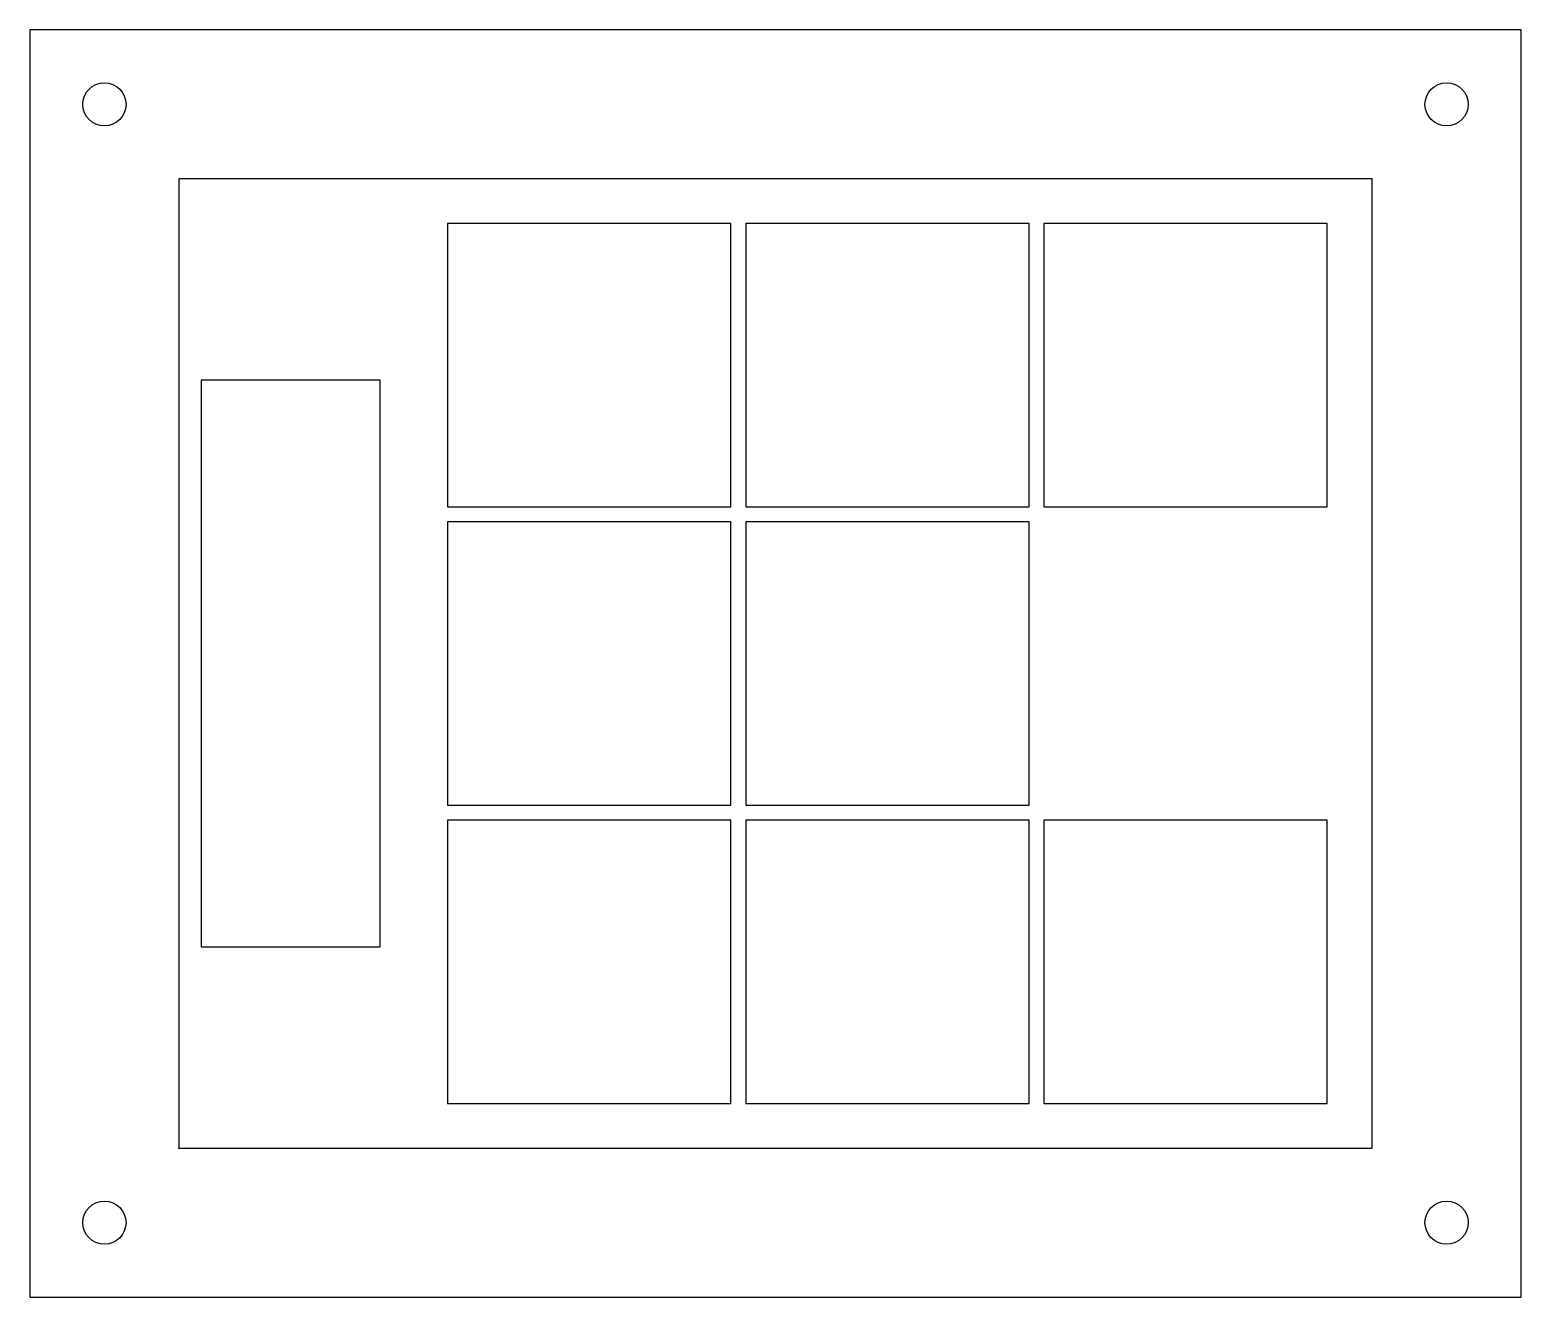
# Model space of a CAD drawing. Header units: millimetres. Extents: x -10 to 90, y -10 to 75.
import ezdxf

# ---------------------------------------------------------------- set-up
doc = ezdxf.new("R2010")
doc.units = ezdxf.units.MM
doc.header["$MEASUREMENT"] = 0
doc.layers.add('Copy-Paste-Pad-housing_top v7_Sketch1', color=7, linetype='Continuous')

msp = doc.modelspace()

# ---------------------------------------------------------------- linework, layer by layer
at = {"layer": 'Copy-Paste-Pad-housing_top v7_Sketch1'}
for p, q in [((-10, 75), (-10, -10)), ((90, 75), (-10, 75)), ((90, -10), (90, 75)), ((80, 65), (0, 65)), ((0, 65), (0, 0)), ((80, 0), (80, 65)), ((18, 62), (18, 43)), ((37, 62), (18, 62)), ((37, 43), (37, 62)), ((57, 62), (38, 62)), ((38, 62), (38, 43)), ((57, 43), (57, 62)), ((77, 62), (58, 62)), ((58, 62), (58, 43)), ((77, 43), (77, 62)), ((13.5, 51.5), (1.5, 51.5)), ((1.5, 51.5), (1.5, 13.5)), ((13.5, 13.5), (13.5, 51.5)), ((18, 43), (37, 43)), ((38, 43), (57, 43)), ((58, 43), (77, 43)), ((37, 42), (18, 42)), ((18, 42), (18, 23)), ((37, 23), (37, 42)), ((38, 42), (38, 23)), ((57, 42), (38, 42)), ((57, 23), (57, 42)), ((18, 23), (37, 23)), ((38, 23), (57, 23)), ((37, 22), (18, 22)), ((18, 22), (18, 3)), ((37, 3), (37, 22)), ((38, 22), (38, 3)), ((57, 22), (38, 22)), ((57, 3), (57, 22)), ((77, 22), (58, 22)), ((58, 22), (58, 3)), ((77, 3), (77, 22)), ((1.5, 13.5), (13.5, 13.5)), ((18, 3), (37, 3)), ((38, 3), (57, 3)), ((58, 3), (77, 3)), ((0, 0), (80, 0)), ((-10, -10), (90, -10))]:
    msp.add_line(p, q, dxfattribs=at)
for centre in [(-5, 70), (85, 70), (-5, -5), (85, -5)]:
    msp.add_circle(centre, 1.45, dxfattribs=at)
msp.add_point((0, 0), dxfattribs=at)

doc.saveas('drawing.dxf')
